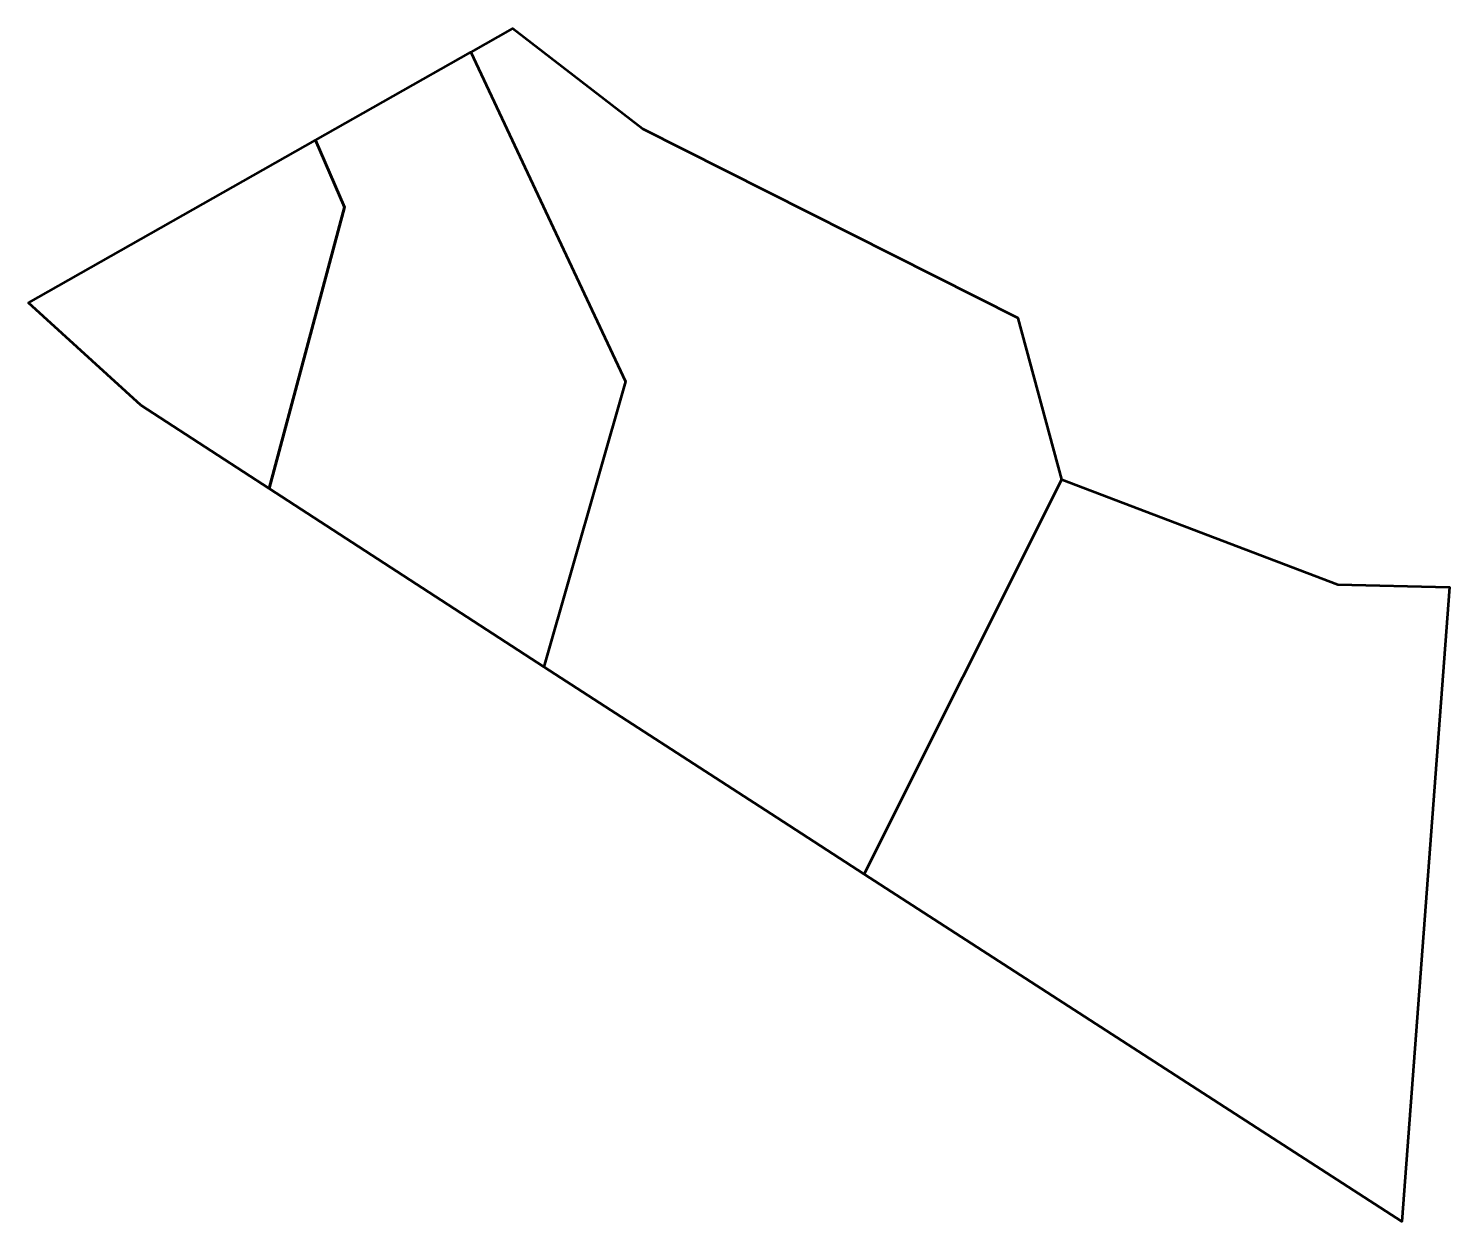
# Model space of a CAD drawing. Header units: metres. Extents: x 807620 to 807728, y 9157203 to 9157293.
import ezdxf

# ---------------------------------------------------------------- set-up
doc = ezdxf.new("R2010")
doc.units = ezdxf.units.M
doc.header["$MEASUREMENT"] = 0
doc.layers.add('2884-21014', color=1, linetype='Continuous')

msp = doc.modelspace()

# ---------------------------------------------------------------- linework, layer by layer
at = {"layer": '2884-21014', "color": 3, "lineweight": 53, "true_color": 0x00ff00}
for points in [[(807665.33, 9157266.39), (807659.16, 9157244.81), (807676.79, 9157233.39), (807683.4, 9157229.12), (807698.34, 9157258.98), (807695.05, 9157271.17), (807666.61, 9157285.5), (807656.79, 9157293.11), (807653.63, 9157291.32)], [(807628.65, 9157264.59), (807620.15, 9157272.33), (807641.87, 9157284.64), (807644.07, 9157279.59), (807638.37, 9157258.29)]]:
    msp.add_lwpolyline(points, close=True, dxfattribs=at)
at = {"layer": '2884-21014', "color": 254, "lineweight": 53, "true_color": 0xcccccc}
for points in [[(807641.87, 9157284.64), (807653.63, 9157291.32), (807665.33, 9157266.39), (807659.16, 9157244.81), (807638.37, 9157258.29), (807644.07, 9157279.59)], [(807698.34, 9157258.98), (807719.23, 9157251.02), (807727.68, 9157250.83), (807724.07, 9157202.82), (807683.4, 9157229.12)]]:
    msp.add_lwpolyline(points, close=True, dxfattribs=at)

doc.saveas('drawing.dxf')
